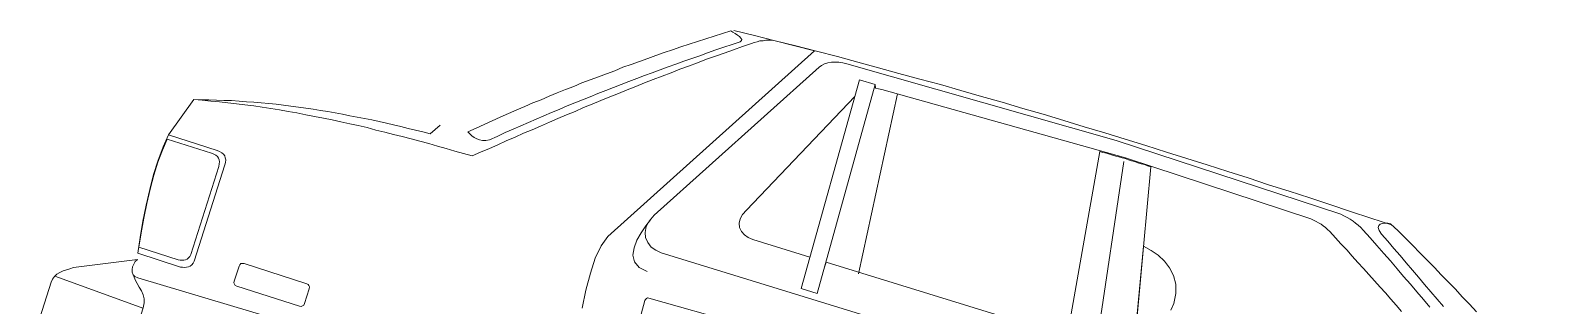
# Model space of a CAD drawing. Header units: centimetres. Extents: x -38353 to 28366, y -42745 to 17597.
# Drawn here: x -2628.5 to -2316.6, y 586.1 to 642.7 of the extents above; entities that cross this region are included whole.
import ezdxf

# ---------------------------------------------------------------- set-up
doc = ezdxf.new("R2010")
doc.units = ezdxf.units.CM
doc.header["$LTSCALE"] = 500
doc.layers.add('0-1', color=250, linetype='Continuous', lineweight=9)
doc.layers.add('araba19_dwg-1', color=250, linetype='Continuous', lineweight=9)

# ---------------------------------------------------------------- blocks, each defined once
blk = doc.blocks.new('araba19_dwg-V232-C vaziyet')
at = {"layer": '0-1'}
for p, q in [((-929.41, 4847.24), (-920.92, 4803.6)), ((-977.89, 4844.82), (-973.12, 4807.31)), ((-1109.44, 4751.65), (-1128.47, 4751.83))]:
    blk.add_line(p, q, dxfattribs=at)
at = {"layer": '0-1', "flags": 128}
for points in [[(-1013.95, 4845.93), (-1009.59, 4846.38), (-1005.22, 4846.77), (-1000.86, 4847.15), (-996.5, 4847.54), (-992.08, 4847.93), (-987.72, 4848.26), (-983.35, 4848.58), (-978.99, 4848.91), (-974.56, 4849.24), (-970.2, 4849.57), (-965.83, 4849.83), (-961.4, 4850.1), (-957.03, 4850.37), (-952.61, 4850.58), (-948.24, 4850.85), (-943.81, 4851.06), (-939.44, 4851.26), (-935.01, 4851.47), (-930.64, 4851.62), (-926.2, 4851.83), (-921.77, 4851.98), (-917.4, 4852.12), (-912.97, 4852.28), (-908.53, 4852.43), (-904.16, 4852.57), (-899.73, 4852.66), (-895.29, 4852.81), (-890.86, 4852.9), (-886.48, 4852.99), (-882.05, 4853.08), (-877.61, 4853.17), (-873.17, 4853.26)], [(-857.54, 4841.04), (-859.26, 4842.04), (-860.93, 4842.98), (-862.66, 4843.98), (-864.32, 4844.98), (-865.99, 4845.92), (-867.72, 4846.92), (-869.38, 4847.92), (-871.11, 4848.86), (-872.78, 4849.86), (-874.5, 4850.8), (-875.19, 4851.37), (-875.57, 4851.89), (-875.59, 4852.3), (-875.43, 4852.67), (-875.08, 4852.93), (-874.55, 4853.19), (-874.02, 4853.34), (-873.42, 4853.43), (-871.46, 4852.56), (-869.56, 4851.63), (-867.66, 4850.76), (-865.75, 4849.83), (-863.85, 4848.9), (-861.94, 4847.97), (-860.1, 4847.04), (-858.2, 4846.11), (-856.35, 4845.18), (-854.51, 4844.18), (-852.6, 4843.25), (-850.76, 4842.26)], [(-860.07, 4839.96), (-861.86, 4841.02), (-863.65, 4842.07), (-865.43, 4843.07), (-867.28, 4844.12), (-869.07, 4845.17), (-870.92, 4846.23), (-872.71, 4847.22), (-874.56, 4848.27), (-876.41, 4849.33), (-878.26, 4850.32), (-878.93, 4850.65), (-879.61, 4850.97), (-880.28, 4851.18), (-880.89, 4851.4), (-881.55, 4851.54), (-882.28, 4851.69), (-883.01, 4851.77), (-883.73, 4851.86), (-932.27, 4850.76), (-989.76, 4847.2), (-990.6, 4847.1), (-991.43, 4846.94), (-992.2, 4846.72), (-992.85, 4846.45), (-993.49, 4846.06), (-994.07, 4845.67), (-994.53, 4845.17), (-994.87, 4844.68), (-1016.73, 4804.64), (-1017.32, 4803.17), (-1017.5, 4801.91), (-1017.32, 4800.71), (-1016.86, 4799.72), (-1016.1, 4798.91), (-1015.11, 4798.3), (-1014.02, 4797.99), (-1012.81, 4797.87), (-822.33, 4805.75)], [(-1064.38, 4807.43), (-1065.71, 4805.08), (-1067.26, 4804.95), (-1068.82, 4804.82), (-1070.31, 4804.63), (-1071.86, 4804.49), (-1073.41, 4804.3), (-1074.91, 4804.17), (-1076.46, 4803.98), (-1077.95, 4803.78), (-1079.5, 4803.53), (-1080.99, 4803.34), (-1082.53, 4803.09), (-1084.02, 4802.9), (-1085.57, 4802.64), (-1087.06, 4802.39), (-1088.55, 4802.08), (-1090.09, 4801.83), (-1091.58, 4801.52), (-1093.07, 4801.21), (-1094.61, 4800.9), (-1096.1, 4800.59), (-1097.58, 4800.27), (-1099.06, 4799.9), (-1100.55, 4799.53), (-1102.03, 4799.16), (-1103.51, 4798.74), (-1104.99, 4798.36), (-1106.47, 4797.93), (-1107.95, 4797.44), (-1109.43, 4797.01), (-1110.9, 4796.52), (-1112.38, 4796.03), (-1113.86, 4795.54), (-1112.2, 4795.98), (-1110.48, 4796.42), (-1108.76, 4796.87), (-1107.04, 4797.25), (-1105.32, 4797.63), (-1103.59, 4798.01), (-1101.81, 4798.4), (-1100.09, 4798.72), (-1098.31, 4799.1), (-1096.52, 4799.42), (-1094.73, 4799.69), (-1092.95, 4800.01), (-1091.1, 4800.28), (-1089.31, 4800.55), (-1087.47, 4800.81), (-1085.68, 4801.08), (-1083.83, 4801.29), (-1081.98, 4801.55), (-1080.19, 4801.76), (-1078.34, 4801.97), (-1076.49, 4802.11), (-1074.64, 4802.32), (-1072.79, 4802.47), (-1070.94, 4802.68), (-1069.08, 4802.83), (-1067.23, 4802.97), (-1065.32, 4803.12), (-1063.46, 4803.21), (-1061.61, 4803.36), (-1059.75, 4803.45), (-1057.9, 4803.59), (-1056.04, 4803.68), (-1054.67, 4805.01), (-1053.23, 4806.33), (-1051.85, 4807.6), (-1050.47, 4808.92), (-1049.03, 4810.25), (-1047.66, 4811.58), (-1046.22, 4812.85), (-1044.84, 4814.17), (-1043.4, 4815.5), (-1042.02, 4816.77), (-1040.59, 4818.09), (-1039.14, 4819.36), (-1037.77, 4820.69), (-1036.33, 4821.96), (-1034.89, 4823.22), (-1033.45, 4824.55), (-1032.01, 4825.82), (-1030.57, 4827.09), (-1029.07, 4828.36), (-1027.63, 4829.63), (-1026.19, 4830.9), (-1024.69, 4832.17), (-1023.19, 4833.44), (-1021.75, 4834.7), (-1020.25, 4835.92), (-1018.75, 4837.19), (-1017.25, 4838.46), (-1015.75, 4839.67), (-1014.24, 4840.88), (-1012.68, 4842.15), (-1011.18, 4843.37), (-1009.62, 4844.58), (-1009.16, 4844.96), (-1008.63, 4845.29), (-1008.17, 4845.67), (-1007.58, 4845.93), (-1007.06, 4846.26), (-1006.47, 4846.47), (-1005.88, 4846.68), (-1005.22, 4846.77), (-996.92, 4847.52), (-1024.24, 4797.33), (-1024.92, 4795.07), (-1025.21, 4792.3), (-1025.11, 4789.07), (-1024.82, 4785.48), (-1024.28, 4781.73)], [(-982.83, 4845.13), (-982.55, 4844.42), (-981.9, 4844.51), (-981.18, 4844.61), (-929.32, 4848.02), (-889.23, 4848.9), (-888.63, 4848.87), (-888.02, 4848.78), (-887.48, 4848.68), (-886.87, 4848.59), (-886.33, 4848.44), (-885.78, 4848.22), (-885.23, 4848.01), (-884.67, 4847.74), (-883.14, 4846.97), (-881.66, 4846.14), (-880.12, 4845.37), (-878.64, 4844.54), (-877.1, 4843.71), (-875.63, 4842.94), (-874.15, 4842.11), (-872.61, 4841.29), (-871.13, 4840.46), (-869.65, 4839.69), (-868.23, 4838.85), (-866.75, 4838.02), (-865.28, 4837.19)], [(-985.95, 4841.38), (-999.2, 4811.95), (-999.68, 4810.85), (-999.82, 4809.82), (-999.71, 4808.93), (-999.31, 4808.11), (-998.68, 4807.48), (-997.88, 4807.03), (-996.97, 4806.78), (-995.95, 4806.71), (-983.67, 4807.23), (-983.65, 4806.87)], [(-914.06, 4809.38), (-919.75, 4832.15), (-918, 4831.88), (-916.3, 4831.42), (-914.7, 4830.71), (-913.22, 4829.76), (-911.96, 4828.56), (-910.93, 4827.05), (-910.25, 4825.22), (-909.97, 4823.14), (-910.08, 4821.63)], [(-928.4, 4809.42), (-980.2, 4807.33), (-980.15, 4806.25)], [(-1017.1, 4803.55), (-1017.63, 4802.02), (-1018.03, 4800.38), (-1018.36, 4798.63), (-1018.35, 4796.95), (-1018.09, 4795.46), (-1017.32, 4794.3), (-1016.08, 4793.51), (-1014.21, 4793.3)], [(-1113.86, 4795.54), (-1116.33, 4786.97), (-1105.85, 4787.28), (-1105.3, 4787.25), (-1104.76, 4787.16), (-1104.33, 4787), (-1104.02, 4786.77), (-1103.77, 4786.42), (-1103.51, 4786.07), (-1103.42, 4785.54), (-1103.34, 4785), (-1102.72, 4764.27), (-1102.75, 4763.79), (-1102.91, 4763.36), (-1103.14, 4763.05), (-1103.43, 4762.8), (-1103.78, 4762.54), (-1104.13, 4762.41), (-1104.54, 4762.27), (-1104.96, 4762.19), (-1114.19, 4761.93), (-1114.82, 4765.14), (-1115.4, 4768.47), (-1115.85, 4771.81), (-1116.25, 4775.09), (-1116.52, 4778.26), (-1116.61, 4781.37), (-1116.56, 4784.26), (-1116.33, 4786.97)], [(-1128.57, 4736.35), (-1129, 4750.37), (-1128.97, 4751.09), (-1128.76, 4751.7), (-1128.43, 4752.32), (-1127.98, 4752.88), (-1127.46, 4753.38), (-1126.88, 4753.83), (-1126.3, 4754.28), (-1125.67, 4754.73), (-1113.83, 4760.69), (-1114.1, 4760.13), (-1114.19, 4759.53), (-1114.28, 4758.92), (-1114.2, 4758.39), (-1113.99, 4757.86), (-1113.61, 4757.46), (-1113.18, 4757.24), (-1112.52, 4757.15), (-1039.31, 4760.8)], [(-1113.42, 4757.22), (-1112.85, 4756.59), (-1112.23, 4756.02), (-1111.6, 4755.45), (-1110.91, 4754.89), (-1110.34, 4754.25), (-1109.83, 4753.56), (-1109.55, 4752.73), (-1109.38, 4751.72), (-1108.78, 4731.35)]]:
    blk.add_lwpolyline(points, dxfattribs=at)
for points in [[(-919.69, 4832.04), (-923.75, 4848.05), (-924.47, 4848.01), (-925.18, 4848.04), (-925.84, 4848.01), (-926.56, 4847.97), (-927.28, 4847.94), (-927.94, 4847.91), (-928.6, 4847.88), (-929.32, 4847.9), (-929.97, 4847.81), (-930.63, 4847.78), (-931.29, 4847.75), (-932.01, 4847.71), (-932.67, 4847.68), (-933.33, 4847.65), (-934.04, 4847.56), (-934.7, 4847.53), (-927.31, 4802.88), (-912.46, 4803.46), (-913.93, 4809.27), (-913.94, 4809.39)], [(-1058.53, 4808.06), (-1058.04, 4807.79), (-1057.49, 4807.57), (-1056.94, 4807.42), (-1056.34, 4807.33), (-1055.74, 4807.3), (-1055.14, 4807.38), (-1054.49, 4807.6), (-1053.79, 4807.99), (-1052.52, 4809.19), (-1051.26, 4810.45), (-1049.94, 4811.65), (-1048.68, 4812.85), (-1047.42, 4814.05), (-1046.15, 4815.19), (-1044.89, 4816.39), (-1043.62, 4817.53), (-1042.35, 4818.67), (-1041.09, 4819.87), (-1039.76, 4821.01), (-1038.5, 4822.15), (-1037.23, 4823.23), (-1035.96, 4824.37), (-1034.64, 4825.52), (-1033.37, 4826.6), (-1032.04, 4827.74), (-1030.77, 4828.82), (-1029.45, 4829.96), (-1028.18, 4831.04), (-1026.85, 4832.12), (-1025.52, 4833.27), (-1024.19, 4834.35), (-1022.87, 4835.43), (-1021.54, 4836.51), (-1020.15, 4837.6), (-1018.82, 4838.68), (-1017.49, 4839.77), (-1016.11, 4840.91), (-1014.72, 4842), (-1013.33, 4843.08), (-1011.94, 4844.17), (-1011.72, 4844.48), (-1011.79, 4844.72), (-1012.04, 4844.94), (-1012.4, 4845.11), (-1012.89, 4845.26), (-1013.44, 4845.42), (-1013.98, 4845.51), (-1014.47, 4845.61), (-1015.92, 4844.52), (-1017.37, 4843.43), (-1018.81, 4842.34), (-1020.2, 4841.26), (-1021.65, 4840.17), (-1023.1, 4839.08), (-1024.48, 4837.94), (-1025.94, 4836.85), (-1027.32, 4835.7), (-1028.7, 4834.55), (-1030.09, 4833.41), (-1031.48, 4832.32), (-1032.93, 4831.18), (-1034.25, 4829.97), (-1035.63, 4828.83), (-1037.02, 4827.68), (-1038.4, 4826.48), (-1039.79, 4825.33), (-1041.11, 4824.13), (-1042.49, 4822.92), (-1043.88, 4821.72), (-1045.2, 4820.52), (-1046.52, 4819.31), (-1047.91, 4818.11), (-1049.23, 4816.84), (-1050.55, 4815.64), (-1051.93, 4814.38), (-1053.25, 4813.11), (-1054.57, 4811.85), (-1055.89, 4810.59), (-1057.21, 4809.33)], [(-986.18, 4844.97), (-983.24, 4800.53), (-979.76, 4800.69), (-982.83, 4845.13)], [(-1012.05, 4788.25), (-992.97, 4789.45), (-992.67, 4789.4), (-992.42, 4789.29), (-992.29, 4789.12), (-992.22, 4788.82), (-992.03, 4786.01), (-992.07, 4785.71), (-992.18, 4785.47), (-992.36, 4785.34), (-992.65, 4785.26), (-1011.79, 4784), (-1012.04, 4784.05), (-1012.28, 4784.15), (-1012.41, 4784.39), (-1012.48, 4784.62), (-1012.68, 4787.5), (-1012.63, 4787.74), (-1012.52, 4787.98), (-1012.35, 4788.17)], [(-1116.29, 4786.07), (-1106.76, 4786.34), (-1106.22, 4786.31), (-1105.8, 4786.27), (-1105.37, 4786.11), (-1105.06, 4785.88), (-1104.81, 4785.59), (-1104.61, 4785.24), (-1104.53, 4784.83), (-1104.44, 4784.29), (-1103.85, 4765.3), (-1103.89, 4764.88), (-1104.05, 4764.51), (-1104.21, 4764.2), (-1104.5, 4763.95), (-1104.79, 4763.75), (-1105.15, 4763.62), (-1105.5, 4763.48), (-1105.92, 4763.4), (-1114.37, 4763.18), (-1114.93, 4766.15), (-1115.43, 4769.13), (-1115.87, 4772.17), (-1116.19, 4775.21), (-1116.45, 4778.14), (-1116.53, 4780.96), (-1116.47, 4783.6)], [(-1092.9, 4767.2), (-1079.35, 4767.6), (-1079.05, 4767.55), (-1078.8, 4767.39), (-1078.61, 4767.15), (-1078.54, 4766.8), (-1078.45, 4763.62), (-1078.49, 4763.26), (-1078.66, 4763.01), (-1078.89, 4762.82), (-1079.25, 4762.74), (-1092.73, 4762.35), (-1093.09, 4762.39), (-1093.34, 4762.56), (-1093.53, 4762.79), (-1093.6, 4763.14), (-1093.7, 4766.38), (-1093.65, 4766.68), (-1093.49, 4766.99), (-1093.25, 4767.12)]]:
    blk.add_lwpolyline(points, close=True, dxfattribs=at)

msp = doc.modelspace()

# ---------------------------------------------------------------- block references
at = {"layer": 'araba19_dwg-1', "rotation": 340.5377947380724}
msp.add_blockref('araba19_dwg-V232-C vaziyet', (-3142.49, -4264.2), dxfattribs=at)

doc.saveas('drawing.dxf')
